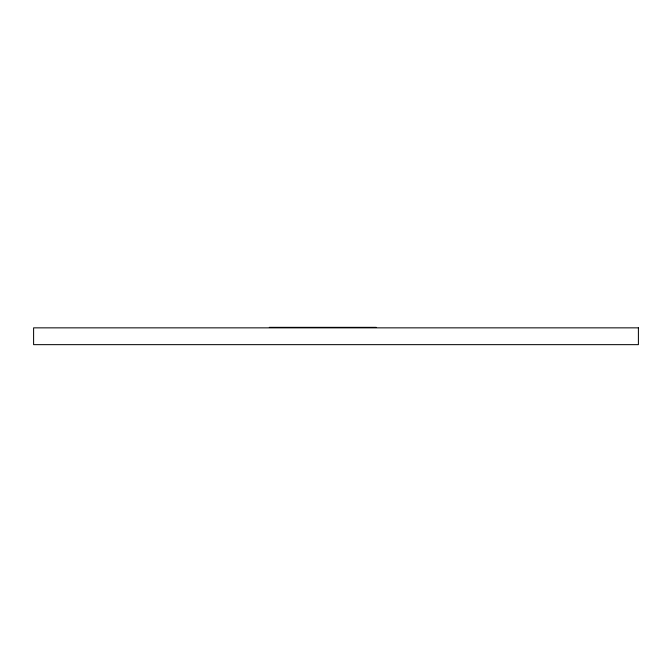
<?xml version="1.0" encoding="UTF-8"?>
<svg xmlns="http://www.w3.org/2000/svg" width="672" height="672" viewBox="0 0 672 672"><rect width="100%" height="100%" fill="white"/><g stroke="black" fill="none" stroke-linecap="round" stroke-linejoin="round"><path stroke-width="1.01" d="M269.321 327.348L376.236 327.348M638.4 327.852L33.6 327.852L33.6 344.652L638.4 344.652L638.4 327.852"/></g></svg>
